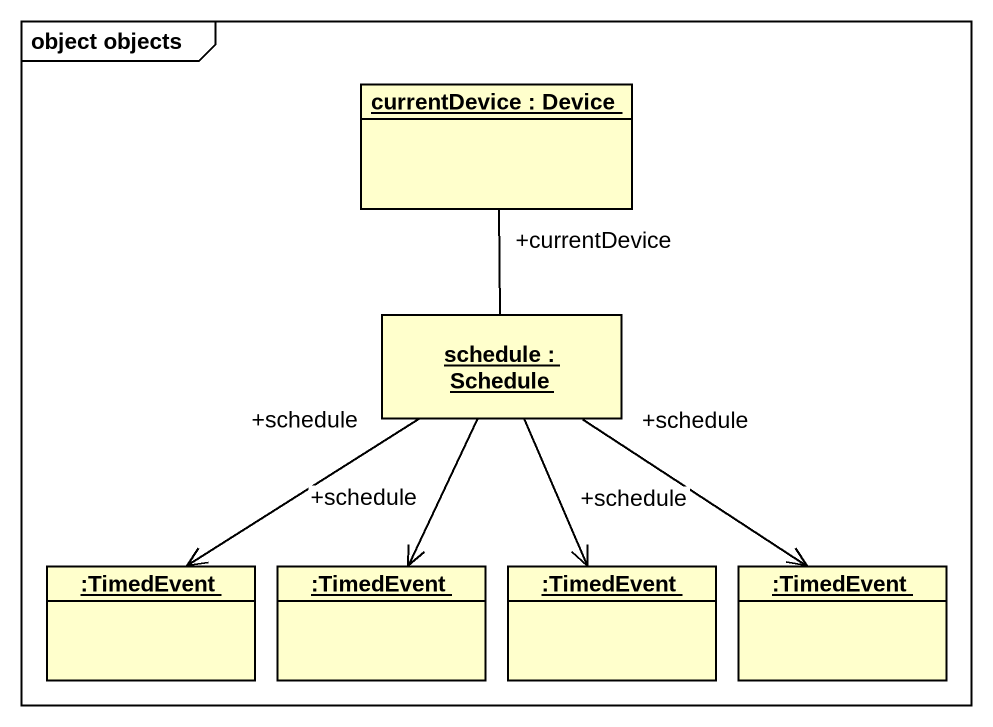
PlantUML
@startuml
mainframe object objects
hide circle
hide empty members
object "currentDevice : Device" as currentDevice
object "schedule : Schedule" as schedule
object ":TimedEvent" as TimedEvent
object ":TimedEvent" as TimedEvent_2
object ":TimedEvent" as TimedEvent_3
object ":TimedEvent" as TimedEvent_4
currentDevice "+currentDevice" -- schedule
schedule "+schedule" --> TimedEvent
schedule "+schedule" --> TimedEvent_2
schedule "+schedule" --> TimedEvent_3
schedule "+schedule" --> TimedEvent_4
@enduml
